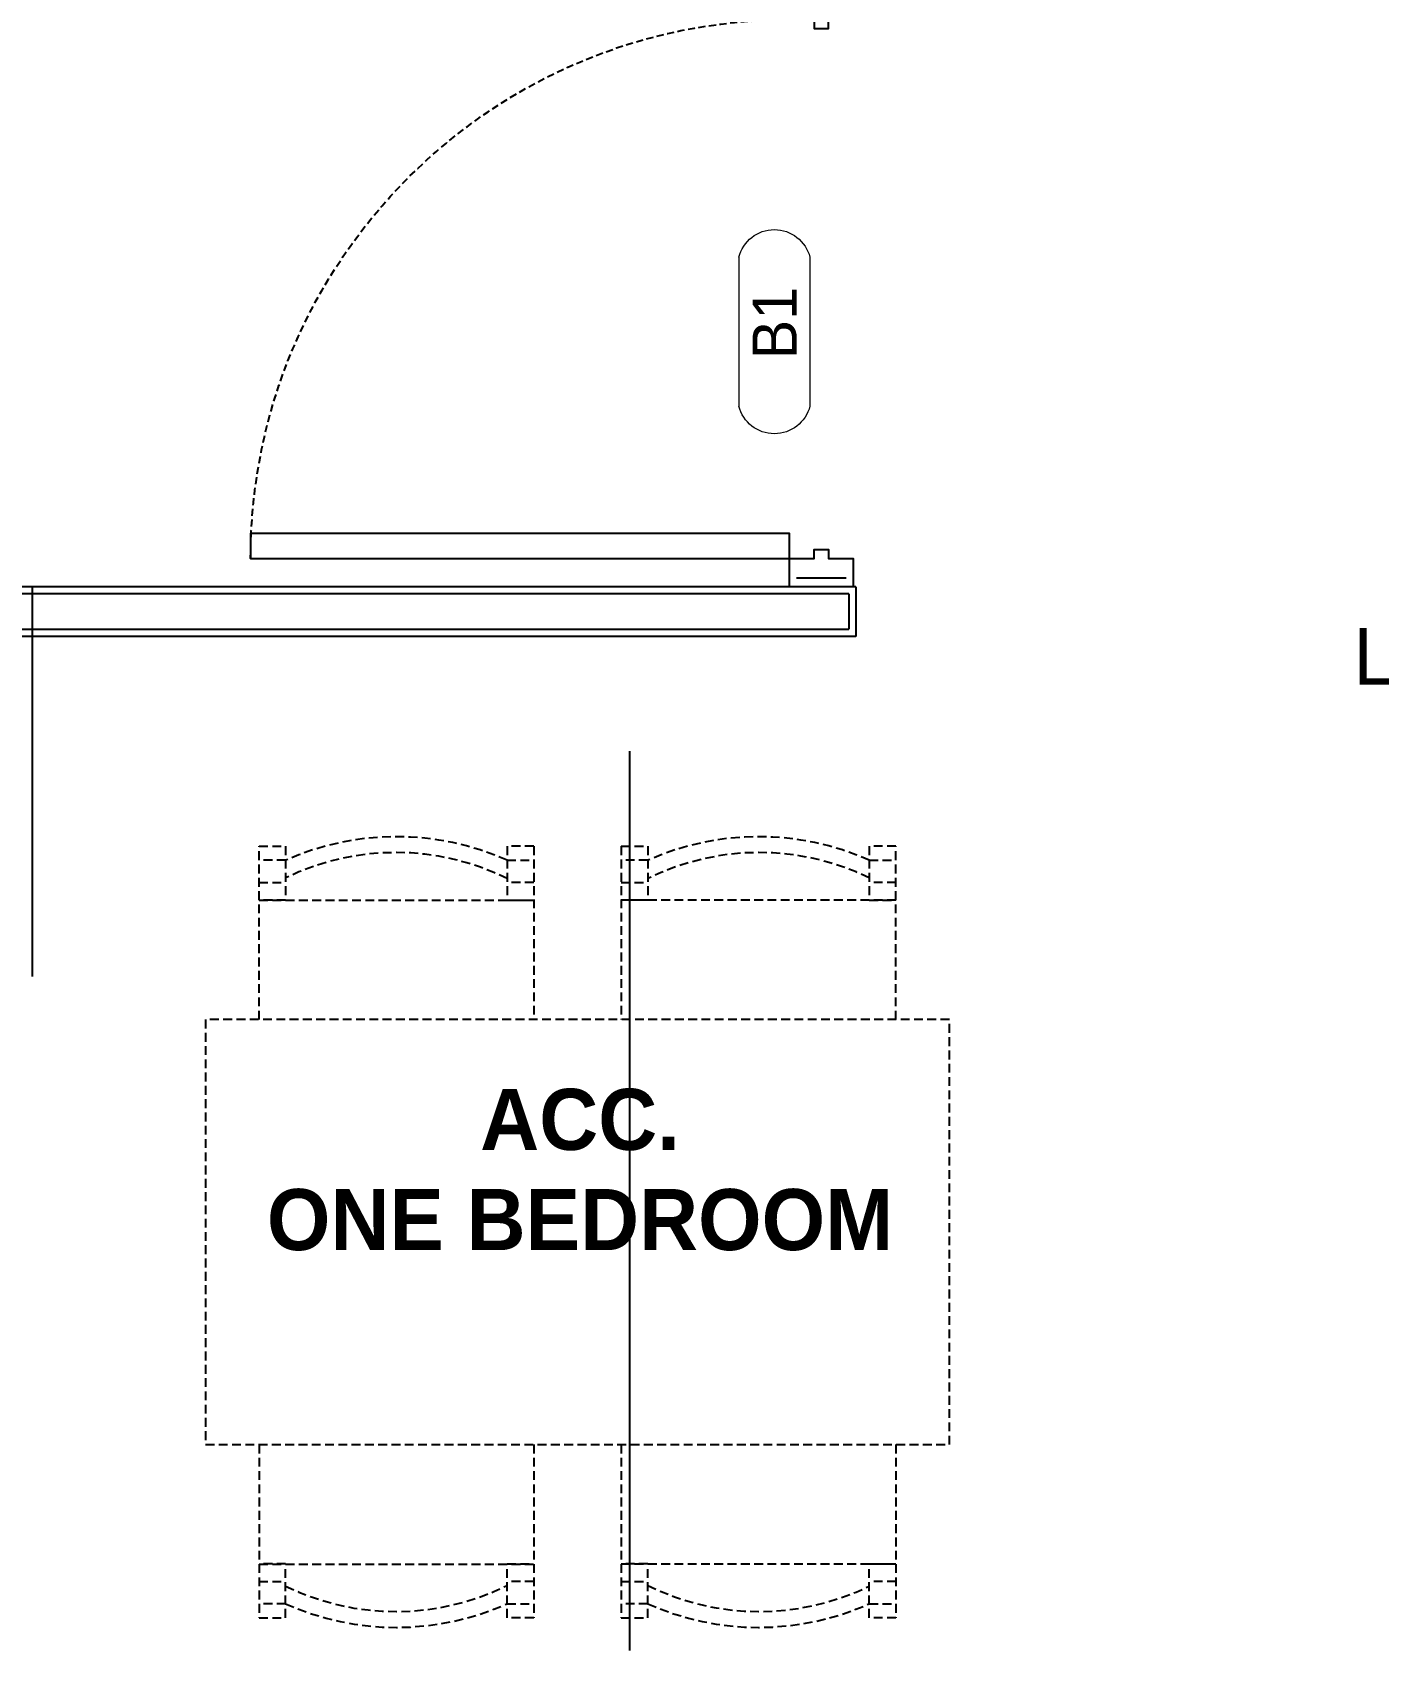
# Model space of a CAD drawing. Header units: inches. Extents: x 0 to 2865, y 0 to 4378.
# Drawn here: x 1204.3 to 1299.3, y 1407.9 to 1522.1 of the extents above; entities that cross this region are included whole.
import ezdxf
from ezdxf.enums import TextEntityAlignment as Align

# ---------------------------------------------------------------- set-up
doc = ezdxf.new("R2010")
doc.units = ezdxf.units.IN
doc.linetypes.add('DASHED', pattern=[0.75, 0.5, -0.25])
for name, color, linetype in [('22-016_Xref_2ND-6TH Floor Plan$0$ANNO-NOTE', 4, 'Continuous'), ('22-016_Xref_2ND-6TH Floor Plan$0$ANNO-TAG-DOOR', 2, 'Continuous'), ('22-016_Xref_2ND-6TH Floor Plan$0$DOOR', 4, 'Continuous'), ('22-016_Xref_2ND-6TH Floor Plan$0$DOOR-FINE', 250, 'DASHED'), ('22-016_Xref_2ND-6TH Floor Plan$0$FURNITURE-LIGHT', 252, 'DASHED'), ('22-016_Xref_2ND-6TH Floor Plan$0$WALL-INTERIOR', 6, 'Continuous'), ('22-016_Xref_2ND-6TH Floor Plan$0$WALL-STUD', 5, 'Continuous')]:
    doc.layers.add(name, color=color, linetype=linetype)
doc.layers.add('22-016_Xref_2ND-6TH Floor Plan$0$G-ANNO-TEXT', color=4, linetype='Continuous', lineweight=9)
doc.styles.add('22-016_Xref_2ND-6TH Floor Plan$0$Century Gothic', font='GOTHIC.TTF', dxfattribs={"height": 11.99999999999999})
doc.styles.add('22-016_Xref_2ND-6TH Floor Plan$0$MAT-TAG', font='GOTHIC.TTF')

# ---------------------------------------------------------------- blocks, each defined once
blk = doc.blocks.new('*U44')
at = {"extrusion": (0, 0, -1)}
for p, q in [((-38.97580007453053, 24), (-38.97580007456449, 33.78147764362128)), ((-23.4714693658707, 33.78147764370806), (-23.47146936586796, 24)), ((-18.5285306341293, 33.78147764370806), (-18.52853063413204, 24)), ((-3.024199925469468, 24), (-3.024199925435511, 33.78147764362128)), ((-38.97580007453053, 30.74820459108741), (-23.4714693658707, 30.74820459108741)), ((-3.024199925469468, 30.74820459108741), (-18.5285306341293, 30.74820459108741)), ((-38.97580007453054, -6.748204591087418), (-23.4714693658707, -6.748204591087422)), ((-3.02419992546946, -6.748204591087418), (-18.5285306341293, -6.748204591087422))]:
    blk.add_line(p, q, dxfattribs=at)
for p, q in [((-38.97580007453054, -3.552713678800501e-15), (-38.97580007456449, -9.78147764362128)), ((-23.47146936586796, -7.105427357601002e-15), (-23.4714693658707, -9.781477643708065)), ((-18.52853063413204, -7.105427357601002e-15), (-18.5285306341293, -9.781477643708065)), ((-3.02419992546946, -3.552713678800501e-15), (-3.024199925435511, -9.78147764362128))]:
    blk.add_line(p, q)
for points in [[(-38.97580007456449, 33.78147764362128), (-37.47580007456449, 33.78147764363808), (-37.4758000745305, 30.74555602573768), (-38.9758000745305, 30.7455560257209)], [(-37.47580007455566, 32.99293999967545), (-38.97580007455566, 32.99293999965865)], [(-23.4714693658707, 33.78147764370806), (-24.9714693658707, 33.78147764370806), (-24.9714693658707, 30.74555602580767), (-23.4714693658707, 30.74555602580767)], [(-24.9714693658707, 32.99293999974543), (-23.4714693658707, 32.99293999974543)], [(-18.5285306341293, 33.78147764370806), (-17.0285306341293, 33.78147764370806), (-17.0285306341293, 30.74555602580767), (-18.5285306341293, 30.74555602580767)], [(-17.0285306341293, 32.99293999974543), (-18.5285306341293, 32.99293999974543)], [(-3.024199925435511, 33.78147764362128), (-4.524199925435511, 33.78147764363808), (-4.524199925469496, 30.74555602573768), (-3.024199925469496, 30.7455560257209)], [(-4.524199925444336, 32.99293999967545), (-3.024199925444336, 32.99293999965865)], [(-38.97580007454159, 31.73589455720739), (-37.47580007454159, 31.73589455722417)], [(-23.4714693658707, 31.73589455729416), (-24.9714693658707, 31.73589455729416)], [(-18.5285306341293, 31.73589455729416), (-17.0285306341293, 31.73589455729416)], [(-3.024199925458412, 31.73589455720739), (-4.524199925458412, 31.73589455722417)], [(-38.97580007456449, -9.78147764362128), (-37.47580007456449, -9.781477643638084), (-37.47580007453051, -6.745556025737688), (-38.97580007453051, -6.745556025720905)], [(-23.4714693658707, -9.781477643708065), (-24.9714693658707, -9.781477643708065), (-24.9714693658707, -6.74555602580768), (-23.4714693658707, -6.74555602580768)], [(-18.5285306341293, -9.781477643708065), (-17.0285306341293, -9.781477643708065), (-17.0285306341293, -6.74555602580768), (-18.5285306341293, -6.74555602580768)], [(-3.024199925435511, -9.78147764362128), (-4.524199925435511, -9.781477643638084), (-4.524199925469489, -6.745556025737688), (-3.024199925469489, -6.745556025720905)], [(-38.9758000745416, -7.735894557207391), (-37.4758000745416, -7.735894557224174)], [(-23.4714693658707, -7.735894557294166), (-24.9714693658707, -7.735894557294166)], [(-18.5285306341293, -7.735894557294166), (-17.0285306341293, -7.735894557294166)], [(-3.024199925458404, -7.735894557207391), (-4.524199925458404, -7.735894557224174)], [(-37.47580007455566, -8.992939999675457), (-38.97580007455566, -8.992939999658653)], [(-24.9714693658707, -8.992939999745438), (-23.4714693658707, -8.992939999745438)], [(-17.0285306341293, -8.992939999745438), (-18.5285306341293, -8.992939999745438)], [(-4.524199925444336, -8.992939999675457), (-3.024199925444336, -8.992939999658653)]]:
    blk.add_lwpolyline(points)
blk.add_lwpolyline([(0, 24), (-42, 24), (-42, 0), (0, 0)], close=True)
for centre, radius, start, end in [((-31.22363472013482, 18.99156008778627), 15.33389093009579, 65.93736429204871, 114.0626357085924), ((-10.77636527986518, 18.99156008778627), 15.33389093009579, 65.93736429140758, 114.0626357079513), ((-31.25906960619996, 19.26161569946019), 14.16886558599301, 63.65585849718715, 116.0247865132513), ((-10.74093039380004, 19.26161569946019), 14.16886558599301, 63.97521348674869, 116.3441415028129), ((-31.25906960619996, 4.738384300539806), 14.16886558599301, 243.9752134867487, 296.3441415028128), ((-10.74093039380004, 4.738384300539806), 14.16886558599301, 243.6558584971871, 296.0247865132513), ((-31.22363472013482, 5.008439912213724), 15.33389093009579, 245.9373642914076, 294.0626357079512), ((-10.77636527986518, 5.008439912213724), 15.33389093009579, 245.9373642920488, 294.0626357085924)]:
    blk.add_arc(centre, radius, start, end)
blk = doc.blocks.new('*U36')
blk.add_lwpolyline([(-1.375, 0.5), (-3.125, 0.5), (-3.124999999999999, 38.5), (-1.374999999999998, 38.5)], close=True)
for points in [[(-41.375, 0), (-41.375, 0.5), (-39.375, 0.5), (-39.375, -1.25), (-38.75000000000023, -1.25), (-38.75, -2.246282104982197), (-39.375, -2.246282104982197), (-39.375, -3.996282104982197), (-41.375, -3.996282104982197), (-41.375, -3.496282104982197)], [(0.625, 0), (0.625, 0.5), (-1.375, 0.5), (-1.375, -1.25), (-1.999999999999773, -1.25), (-2, -2.246282104982197), (-1.375, -2.246282104982197), (-1.375, -3.996282104982197), (0.625, -3.996282104982197), (0.625, -3.496282104982197)]]:
    blk.add_lwpolyline(points)
at = {"layer": '22-016_Xref_2ND-6TH Floor Plan$0$DOOR-FINE'}
blk.add_arc((-1.375, 0.5), 38, 90, 180, dxfattribs=at)
at = {"layer": '22-016_Xref_2ND-6TH Floor Plan$0$WALL-INTERIOR'}
for p, q in [((-40.75, 0), (-40.75, -3.496282104982197)), ((0, 0), (0, -3.496282104982197))]:
    blk.add_line(p, q, dxfattribs=at)
blk = doc.blocks.new('22-016_Xref_2ND-6TH Floor Plan$0$TAG DOOR rev1')
at = {"lineweight": 0}
for p, q in [((-0.1049349932019034, 0.1006204679356447), (0.1050810130969588, 0.1006204679356447)), ((-0.1049349932019034, 0.0002038012689780169), (0.1050810130969588, 0.0002038012689780169))]:
    blk.add_line(p, q, dxfattribs=at)
for centre, radius, start, end in [((-0.09227493026930894, 0.05041213460231135), 0.05177986026988063, 104.1521583763728, 255.8478416236271), ((0.09242095016436434, 0.05041213460231134), 0.05177986026988064, 284.1521583763727, 75.84784162362723)]:
    blk.add_arc(centre, radius, start, end, dxfattribs=at)
at = {"style": '22-016_Xref_2ND-6TH Floor Plan$0$MAT-TAG'}
blk.add_attdef('101A', text='', height=0.0625, dxfattribs=at).set_placement((0, 0), align=Align.BOTTOM_CENTER)

msp = doc.modelspace()

# ---------------------------------------------------------------- linework, layer by layer
at = {"layer": '22-016_Xref_2ND-6TH Floor Plan$0$WALL-INTERIOR', "color": 8, "transparency": 33554636}
for p, q in [((1262.431974017934, 1482.964716151685), (1197.494415971894, 1482.964716151685)), ((1204.322010291042, 1455.464716151689), (1204.322010291042, 1482.964716151685)), ((1262.431974017934, 1479.464680552491), (1197.494415971894, 1479.464680552491))]:
    msp.add_line(p, q, dxfattribs=at)
msp.add_lwpolyline([(1262.431974017934, 1482.964716151685), (1262.431974017934, 1479.464680552491)], dxfattribs=at)
at = {"layer": '22-016_Xref_2ND-6TH Floor Plan$0$WALL-STUD', "color": 8, "transparency": 33554636}
for p, q in [((1261.931899238116, 1482.464716151685), (1199.370399127016, 1482.464716151685)), ((1199.370399127016, 1479.965428767887), (1261.931899238116, 1479.965428767888))]:
    msp.add_line(p, q, dxfattribs=at)
for points in [[(1261.931899238116, 1482.464716151685), (1261.931899238116, 1479.965428767888)], [(1246.486566458734, 1407.866736071418), (1246.486566458734, 1471.364626071813)]]:
    msp.add_lwpolyline(points, dxfattribs=at)

# ---------------------------------------------------------------- block references
at = {"layer": '22-016_Xref_2ND-6TH Floor Plan$0$ANNO-TAG-DOOR', "color": 8, "transparency": 33554636}
ref = msp.add_blockref('22-016_Xref_2ND-6TH Floor Plan$0$TAG DOOR rev1', (1259.198923046337, 1500.974036974151, -5.525848807232145e-09), dxfattribs=dict(at, xscale=-50, yscale=50, zscale=50, rotation=90))
ref.add_attrib('12345', 'B1', dxfattribs={"layer": '0', "height": 3.125, "rotation": 90, "style": '22-016_Xref_2ND-6TH Floor Plan$0$MAT-TAG'}).set_placement((1259.198923046337, 1501.577368041453, -5.525848807232145e-09), align=Align.BOTTOM_CENTER)
at = {"layer": '22-016_Xref_2ND-6TH Floor Plan$0$DOOR', "color": 8, "transparency": 33554636, "xscale": -1.000755996963993, "yscale": 1.000755996963993, "zscale": 1.000755996963993, "rotation": 89.9990478063125}
msp.add_blockref('*U36', (1258.244762655879, 1483.590255113782), dxfattribs=at)
at = {"layer": '22-016_Xref_2ND-6TH Floor Plan$0$FURNITURE-LIGHT', "color": 8, "lineweight": -3, "transparency": 33554636, "xscale": 1.250000000000005, "yscale": 1.250000000000005, "zscale": 1.250000000000005}
msp.add_blockref('*U44', (1269.033431596581, 1422.415697018691), dxfattribs=at)

# ---------------------------------------------------------------- texts
at = {"layer": '22-016_Xref_2ND-6TH Floor Plan$0$ANNO-NOTE', "color": 8, "transparency": 33554636, "insert": (1317.900160665988, 1478.022667277449), "char_height": 4, "attachment_point": 5, "style": '22-016_Xref_2ND-6TH Floor Plan$0$MAT-TAG', "bg_fill": 2}
msp.add_mtext_dynamic_manual_height_columns('LIVING / DINING', width=55.17212497555602, gutter_width=0.390625, heights=[0], dxfattribs=at)
at = {"layer": '22-016_Xref_2ND-6TH Floor Plan$0$G-ANNO-TEXT', "color": 8, "lineweight": 18, "transparency": 33554636, "insert": (1242.964504156334, 1447.523825661046), "char_height": 4.311335403726709, "width": 54.48679756466794, "attachment_point": 2, "line_spacing_factor": 0.9841166936790922, "style": '22-016_Xref_2ND-6TH Floor Plan$0$Century Gothic'}
msp.add_mtext('{\\fCentury Gothic|b1|i0|c0|p34;ACC. \\PONE BEDROOM }', dxfattribs=at)

doc.saveas('drawing.dxf')
